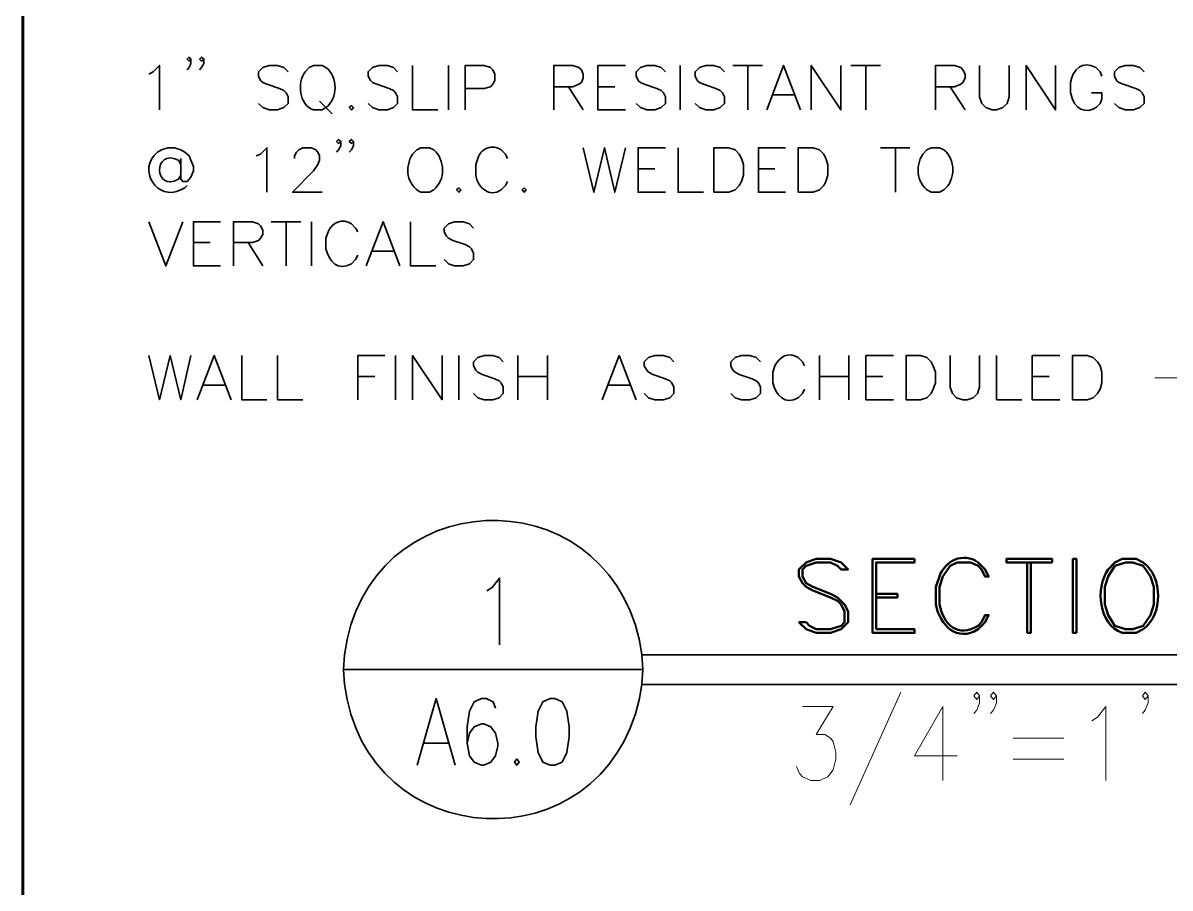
# Model space of a CAD drawing. Header units: inches. Extents: x 5 to 516, y -193 to 129.
# Drawn here: x 155.79 to 165.5, y -77.87 to -70.54 of the extents above; entities that cross this region are included whole.
import ezdxf

# ---------------------------------------------------------------- set-up
doc = ezdxf.new("R2010")
doc.units = ezdxf.units.IN
doc.header["$MEASUREMENT"] = 0
doc.layers.add('PDF3_Geometry', color=7, linetype='Continuous')

msp = doc.modelspace()

# ---------------------------------------------------------------- linework, layer by layer
at = {"layer": 'PDF3_Geometry', "lineweight": 60}
msp.add_lwpolyline([(290.7799874, -122.9609644), (290.7799874, -32.9700706), (155.7886422, -32.9700706), (155.7886422, -122.9609644)], dxfattribs=at)
at = {"layer": 'PDF3_Geometry', "lineweight": 35}
for points in [[(156.8552344, -70.9776334), (156.8918987, -70.9576347), (156.9452286, -70.9043048), (156.9452286, -71.2809473)], [(157.2118874, -70.8509766), (157.1952218, -70.8676422), (157.1785562, -70.8509766), (157.1952218, -70.834311), (157.2118874, -70.8509766), (157.2118874, -70.8876409), (157.1952218, -70.9209721), (157.1785562, -70.9409709)], [(157.3218793, -70.8509766), (157.3018805, -70.8676422), (157.2852149, -70.8509766), (157.3018805, -70.834311), (157.3218793, -70.8509766), (157.3218793, -70.8876409), (157.3018805, -70.9209721), (157.2852149, -70.9409709)], [(158.0351582, -70.9576355), (157.9984939, -70.9209712), (157.9451639, -70.9043056), (157.8751684, -70.9043056), (157.8218385, -70.9209712), (157.7851742, -70.9576355), (157.7851742, -70.9942998), (157.8018398, -71.0309641), (157.8218385, -71.0476297), (157.8551697, -71.0642953), (157.9618295, -71.1009597), (157.9984939, -71.1176253), (158.0184926, -71.137624), (158.0351582, -71.1709552), (158.0351582, -71.2276182), (157.9984939, -71.2609494), (157.9451639, -71.2809481), (157.8751684, -71.2809481), (157.8218385, -71.2609494), (157.7851742, -71.2276182)], [(158.3551425, -70.92097), (158.3218113, -70.9043044), (158.2484827, -70.9043044), (158.2118184, -70.92097), (158.1784872, -70.9576343)], [(158.9617752, -70.9576355), (158.928444, -70.9209712), (158.8751141, -70.9043056), (158.8017855, -70.9043056), (158.7484555, -70.9209712), (158.7117912, -70.9576355), (158.7117912, -70.9942998), (158.7317899, -71.0309641), (158.7484555, -71.0476297), (158.7851199, -71.0642953), (158.8917797, -71.1009597), (158.928444, -71.1176253), (158.9451096, -71.137624), (158.9617752, -71.1709552), (158.9617752, -71.2276182), (158.928444, -71.2609494), (158.8751141, -71.2809481), (158.8017855, -71.2809481), (158.7484555, -71.2609494), (158.7117912, -71.2276182)], [(159.0884354, -70.9043044), (159.0884354, -71.2809469), (159.301755, -71.2809469)], [(159.3917471, -70.9043044), (159.3917471, -71.2809469)], [(159.535062, -71.2809485), (159.535062, -70.904306), (159.6950518, -70.904306), (159.7483817, -70.9209716), (159.7683804, -70.9409703), (159.785046, -70.9776346), (159.785046, -71.0309645), (159.7683804, -71.0642957), (159.7483817, -71.0842945), (159.6950518, -71.1009601), (159.535062, -71.1009601)], [(160.2850139, -71.2809485), (160.2850139, -70.904306), (160.4450037, -70.904306), (160.4983336, -70.9209716), (160.5183323, -70.9409703), (160.5349979, -70.9776346), (160.5349979, -71.0109658), (160.5183323, -71.0476301), (160.4983336, -71.0642957), (160.4450037, -71.0842945), (160.2850139, -71.0842945)], [(160.8916536, -71.2809485), (160.6583353, -71.2809485), (160.6583353, -70.904306), (160.8916536, -70.904306)], [(161.2316221, -70.9576355), (161.1949578, -70.9209712), (161.1416278, -70.9043056), (161.0716323, -70.9043056), (161.0183024, -70.9209712), (160.9816381, -70.9576355), (160.9816381, -70.9942998), (160.9983037, -71.0309641), (161.0183024, -71.0476297), (161.0516336, -71.0642953), (161.1582934, -71.1009597), (161.1949578, -71.1176253), (161.2149565, -71.137624), (161.2316221, -71.1709552), (161.2316221, -71.2276182), (161.1949578, -71.2609494), (161.1416278, -71.2809481), (161.0716323, -71.2809481), (161.0183024, -71.2609494), (160.9816381, -71.2276182)], [(161.3549459, -70.9043044), (161.3549459, -71.2809469)], [(161.73159, -70.9576355), (161.6949257, -70.9209712), (161.6415958, -70.9043056), (161.5716003, -70.9043056), (161.5182704, -70.9209712), (161.481606, -70.9576355), (161.481606, -70.9942998), (161.4982716, -71.0309641), (161.5182704, -71.0476297), (161.5516016, -71.0642953), (161.6582614, -71.1009597), (161.6949257, -71.1176253), (161.7149244, -71.137624), (161.73159, -71.1709552), (161.73159, -71.2276182), (161.6949257, -71.2609494), (161.6415958, -71.2809481), (161.5716003, -71.2809481), (161.5182704, -71.2609494), (161.481606, -71.2276182)], [(161.8015861, -70.9043044), (162.05157, -70.9043044)], [(161.9282462, -70.9043044), (161.9282462, -71.2809469)], [(162.088243, -71.2809485), (162.2315672, -70.904306), (162.3748913, -71.2809485)], [(162.4648872, -71.2809485), (162.4648872, -70.904306), (162.7148712, -71.2809485), (162.7148712, -70.904306)], [(162.801522, -70.9043044), (163.0515059, -70.9043044)], [(162.9281821, -70.9043044), (162.9281821, -71.2809469)], [(163.5181508, -71.2809485), (163.5181508, -70.904306), (163.6781406, -70.904306), (163.7314705, -70.9209716), (163.7481361, -70.9409703), (163.7681348, -70.9776346), (163.7681348, -71.0109658), (163.7481361, -71.0476301), (163.7314705, -71.0642957), (163.6781406, -71.0842945), (163.5181508, -71.0842945)], [(163.8914586, -70.9043044), (163.8914586, -71.1709539), (163.9114573, -71.227617), (163.9447885, -71.2609482), (163.9981184, -71.2809469), (164.0347827, -71.2809469), (164.0881127, -71.2609482), (164.124777, -71.227617), (164.1414426, -71.1709539), (164.1414426, -70.9043044)], [(164.2847575, -71.2809485), (164.2847575, -70.904306), (164.5347415, -71.2809485), (164.5347415, -70.904306)], [(164.9280539, -70.9942983), (164.9113883, -70.957634), (164.874724, -70.9209697)], [(165.2846934, -70.9576355), (165.2480291, -70.9209712), (165.1946991, -70.9043056), (165.1247036, -70.9043056), (165.0713737, -70.9209712), (165.0347094, -70.9576355), (165.0347094, -70.9942998), (165.051375, -71.0309641), (165.0713737, -71.0476297), (165.108038, -71.0642953), (165.2146979, -71.1009597), (165.2480291, -71.1176253), (165.2680278, -71.137624), (165.2846934, -71.1709552), (165.2846934, -71.2276182), (165.2480291, -71.2609494), (165.1946991, -71.2809481), (165.1247036, -71.2809481), (165.0713737, -71.2609494), (165.0347094, -71.2276182)], [(160.4083513, -71.0842923), (160.5350098, -71.2809464)], [(160.6583353, -71.0842923), (160.8016594, -71.0842923)], [(163.6414746, -71.0842923), (163.7681332, -71.2809464)], [(164.6614043, -71.0476282), (164.6614043, -71.1376225), (164.6780699, -71.1909524)], [(158.3018105, -71.2076195), (158.4084703, -71.3142793)], [(162.1415708, -71.1542883), (162.3215592, -71.1542883)], [(164.9113883, -71.2276167), (164.9280539, -71.1909524), (164.9280539, -71.1376225), (164.8380597, -71.1376225)], [(158.2484827, -71.2809469), (158.3218113, -71.2809469), (158.3551425, -71.2609482)], [(157.125223, -71.6909225), (157.125223, -71.8675778), (157.1418886, -71.8875766), (157.1785529, -71.8875766), (157.2118841, -71.8509122), (157.2318829, -71.7975823), (157.2318829, -71.760918), (157.2118841, -71.7075881), (157.1952185, -71.6709238), (157.1585542, -71.6375926), (157.125223, -71.6175939), (157.0718931, -71.6009283), (157.0152301, -71.6009283), (156.9619002, -71.6175939), (156.928569, -71.6375926)], [(157.7651831, -71.6709246), (157.8018474, -71.654259), (157.8551773, -71.6009291), (157.8551773, -71.9775716)], [(158.0884995, -71.6909225), (158.0884995, -71.6709238), (158.1051651, -71.6375926), (158.1251638, -71.6175939), (158.158495, -71.6009283), (158.2318236, -71.6009283), (158.2684879, -71.6175939), (158.2851535, -71.6375926), (158.3018191, -71.6709238), (158.3018191, -71.7075881), (158.2851535, -71.7442524), (158.2484892, -71.7975823), (158.0718339, -71.9775708), (158.3218179, -71.9775708)], [(158.4817984, -71.5475974), (158.4617997, -71.564263), (158.4451341, -71.5475974), (158.4617997, -71.5309318), (158.4817984, -71.5475974), (158.4817984, -71.5842617), (158.4617997, -71.6175929), (158.4451341, -71.6375916)], [(158.5884674, -71.5475974), (158.5718018, -71.564263), (158.5518031, -71.5475974), (158.5718018, -71.5309318), (158.5884674, -71.5475974), (158.5884674, -71.5842617), (158.5718018, -71.6175929), (158.5518031, -71.6375916)], [(159.2684244, -71.6175941), (159.2317601, -71.6009285), (159.1584314, -71.6009285), (159.1251002, -71.6175941), (159.0884359, -71.6542585)], [(160.5349979, -71.6009285), (160.6249921, -71.9775711), (160.7149864, -71.6009285), (160.8016475, -71.9775711), (160.8916417, -71.6009285)], [(161.2316248, -71.9775693), (160.9983064, -71.9775693), (160.9983064, -71.6009268), (161.2316248, -71.6009268)], [(161.3382911, -71.6009285), (161.3382911, -71.9775711), (161.5516108, -71.9775711)], [(162.2482322, -71.9775693), (162.018247, -71.9775693), (162.018247, -71.6009268), (162.2482322, -71.6009268)], [(163.0515059, -71.6009285), (163.3014899, -71.6009285)], [(163.1781661, -71.6009285), (163.1781661, -71.9775711)], [(163.5881377, -71.6175941), (163.5514733, -71.6009285), (163.4814778, -71.6009285), (163.4448135, -71.6175941), (163.4114823, -71.6542585)], [(157.125223, -71.7442503), (157.1052243, -71.7075859)], [(160.9983064, -71.7809165), (161.1416306, -71.7809165)], [(162.018247, -71.7809165), (162.158238, -71.7809165)], [(157.1052243, -71.8675757), (157.125223, -71.8342445)], [(159.8383851, -71.9575721), (159.8750494, -71.9209078), (159.891715, -71.8875766)], [(157.125223, -71.9575721), (157.1585542, -71.9409065), (157.1785529, -71.9209078)], [(159.1584314, -71.9775711), (159.2317601, -71.9775711), (159.2684244, -71.9575723)], [(163.4814778, -71.9775711), (163.5514733, -71.9775711), (163.5881377, -71.9575723)], [(156.8552344, -72.2275533), (156.9985585, -72.6008627), (157.1418827, -72.2275533)], [(157.4618638, -72.6008644), (157.2318785, -72.6008644), (157.2318785, -72.227555), (157.4618638, -72.227555)], [(157.5718632, -72.6008644), (157.5718632, -72.227555), (157.731853, -72.227555), (157.7851829, -72.2442206), (157.8018485, -72.2608862), (157.8218472, -72.2975506), (157.8218472, -72.3342149), (157.8018485, -72.3675461), (157.7851829, -72.3875448), (157.731853, -72.4042104), (157.5718632, -72.4042104)], [(157.8918433, -72.2275533), (158.1418272, -72.2275533)], [(158.0185034, -72.2275533), (158.0185034, -72.6008627)], [(158.2318144, -72.2275533), (158.2318144, -72.6008627)], [(158.6251269, -72.3142143), (158.6051281, -72.2808831), (158.5717969, -72.2442187)], [(158.6951229, -72.6008644), (158.8384471, -72.227555), (158.9817712, -72.6008644)], [(159.0717671, -72.2275533), (159.0717671, -72.6008627), (159.2850867, -72.6008627)], [(159.6050581, -72.2808844), (159.5717269, -72.2442201), (159.518397, -72.2275545), (159.4450683, -72.2275545), (159.3917384, -72.2442201), (159.3550741, -72.2808844), (159.3550741, -72.3142156), (159.3750728, -72.3508799), (159.3917384, -72.3675455), (159.4284027, -72.3875442), (159.5350626, -72.4208754), (159.5717269, -72.4408742), (159.5883925, -72.4575398), (159.6050581, -72.4942041), (159.6050581, -72.547534), (159.5717269, -72.5841983), (159.518397, -72.6008639), (159.4450683, -72.6008639), (159.3917384, -72.5841983), (159.3550741, -72.547534)], [(158.3751429, -72.3142143), (158.3551442, -72.3675442), (158.3551442, -72.4575384)], [(157.2318785, -72.4042082), (157.3752027, -72.4042082)], [(157.695187, -72.4042082), (157.8218456, -72.6008623)], [(158.7484507, -72.4775372), (158.9284391, -72.4775372)], [(158.5717969, -72.5841969), (158.6051281, -72.5475326), (158.6251269, -72.5108683)], [(156.8552344, -73.3608153), (156.9452286, -73.7341247), (157.0352228, -73.3608153), (157.1252171, -73.7341247), (157.2118782, -73.3608153)], [(157.2652151, -73.7341231), (157.4085393, -73.3608137), (157.5518634, -73.7341231)], [(157.6418593, -73.3608153), (157.6418593, -73.7341247), (157.8551789, -73.7341247)], [(157.945171, -73.3608153), (157.945171, -73.7341247), (158.1584907, -73.7341247)], [(158.6251269, -73.7341231), (158.6251269, -73.3608137), (158.8551121, -73.3608137)], [(158.9451069, -73.3608153), (158.9451069, -73.7341247)], [(159.0884354, -73.7341231), (159.0884354, -73.3608137), (159.3384193, -73.7341231), (159.3384193, -73.3608137)], [(159.4817343, -73.3608153), (159.4817343, -73.7341247)], [(159.855042, -73.4141464), (159.8217108, -73.3774821), (159.7683809, -73.3608165), (159.6950523, -73.3608165), (159.6417224, -73.3774821), (159.6050581, -73.4141464), (159.6050581, -73.4474776), (159.6250568, -73.484142), (159.6417224, -73.5008076), (159.6783867, -73.5208063), (159.7850465, -73.5574706), (159.8217108, -73.5741362), (159.8383764, -73.5908018), (159.855042, -73.6274661), (159.855042, -73.680796), (159.8217108, -73.7174603), (159.7683809, -73.7341259), (159.6950523, -73.7341259), (159.6417224, -73.7174603), (159.6050581, -73.680796)], [(159.9817022, -73.3608153), (159.9817022, -73.7341247)], [(160.2316862, -73.3608153), (160.2316862, -73.7341247)], [(160.6949947, -73.7341231), (160.8383188, -73.3608137), (160.981643, -73.7341231)], [(161.3016181, -73.4141464), (161.2682869, -73.3774821), (161.214957, -73.3608165), (161.1416284, -73.3608165), (161.0882985, -73.3774821), (161.0516342, -73.4141464), (161.0516342, -73.4474776), (161.0716329, -73.484142), (161.0882985, -73.5008076), (161.1249628, -73.5208063), (161.2316226, -73.5574706), (161.2682869, -73.5741362), (161.2849525, -73.5908018), (161.3016181, -73.6274661), (161.3016181, -73.680796), (161.2682869, -73.7174603), (161.214957, -73.7341259), (161.1416284, -73.7341259), (161.0882985, -73.7174603), (161.0516342, -73.680796)], [(162.0349017, -73.4141464), (161.9982374, -73.3774821), (161.9449075, -73.3608165), (161.874912, -73.3608165), (161.8215821, -73.3774821), (161.7849178, -73.4141464), (161.7849178, -73.4474776), (161.8015834, -73.484142), (161.8215821, -73.5008076), (161.8549133, -73.5208063), (161.9649062, -73.5574706), (161.9982374, -73.5741362), (162.0182361, -73.5908018), (162.0349017, -73.6274661), (162.0349017, -73.680796), (161.9982374, -73.7174603), (161.9449075, -73.7341259), (161.874912, -73.7341259), (161.8215821, -73.7174603), (161.7849178, -73.680796)], [(162.1582391, -73.4474763), (162.1415735, -73.5008062), (162.1415735, -73.5908004)], [(162.4082231, -73.4474763), (162.3915575, -73.4141451), (162.3548932, -73.3774808)], [(162.5348697, -73.3608153), (162.5348697, -73.7341247)], [(162.7848537, -73.3608153), (162.7848537, -73.7341247)], [(163.1615005, -73.7341231), (162.9281821, -73.7341231), (162.9281821, -73.3608137), (163.1615005, -73.3608137)], [(163.6414746, -73.3608153), (163.6414746, -73.6274649), (163.6614733, -73.6807948), (163.6948045, -73.7174591), (163.7481345, -73.7341247), (163.7847988, -73.7341247), (163.8381287, -73.7174591), (163.874793, -73.6807948), (163.8914586, -73.6274649), (163.8914586, -73.3608153)], [(164.0347735, -73.3608153), (164.0347735, -73.7341247), (164.2480932, -73.7341247)], [(164.5714172, -73.7341231), (164.3380988, -73.7341231), (164.3380988, -73.3608137), (164.5714172, -73.3608137)], [(158.6251269, -73.5374702), (158.768451, -73.5374702)], [(159.9817022, -73.5374702), (160.2316862, -73.5374702)], [(162.5348697, -73.5374702), (162.7848537, -73.5374702)], [(162.9281821, -73.5374702), (163.0715063, -73.5374702)], [(164.3380988, -73.5374702), (164.4814229, -73.5374702)], [(157.3218793, -73.6107993), (157.4985346, -73.6107993)], [(160.7483224, -73.6107993), (160.9283109, -73.6107993)], [(162.3548932, -73.717459), (162.3915575, -73.6807947), (162.4082231, -73.6441303)], [(159.7183863, -75.3506881), (159.7617169, -75.3240232), (159.8250461, -75.2440283), (159.8250461, -75.8073255)], [(161.0116373, -76.2639629), (161.031636, -76.1406375), (161.0383022, -76.0173121), (161.031636, -75.8939866), (161.0116373, -75.7706612)], [(158.5117975, -75.8939866), (158.5051314, -76.0173121), (158.5117975, -76.1406375)], [(161.031643, -75.8939849), (179.5504549, -75.8939849)], [(161.0383022, -76.0173121), (158.5051314, -76.0173121)], [(161.031643, -76.1439688), (179.5504549, -76.1439688)], [(159.1284312, -76.8272577), (159.2884209, -76.2639605), (159.4484107, -76.8272577)], [(159.7917187, -76.3439581), (159.77172, -76.2906281), (159.7117239, -76.2639632), (159.6717264, -76.2639632), (159.6117303, -76.2906281), (159.5717328, -76.370623), (159.5517341, -76.5039478), (159.5517341, -76.6406057), (159.5717328, -76.7472655), (159.6117303, -76.8005954), (159.6717264, -76.8272604), (159.6917251, -76.8272604), (159.7517213, -76.8005954), (159.7917187, -76.7472655), (159.8117175, -76.6672707), (159.8117175, -76.6406057), (159.7917187, -76.5572777), (159.7517213, -76.5039478), (159.6917251, -76.4772828), (159.6717264, -76.4772828), (159.6117303, -76.5039478), (159.5717328, -76.5572777), (159.5517341, -76.6406057)], [(159.1884181, -76.6406038), (159.3884053, -76.6406038)]]:
    msp.add_lwpolyline(points, dxfattribs=at)
for points in [[(158.5717991, -71.2442823), (158.5518004, -71.2609479), (158.5717991, -71.2809466), (158.5884647, -71.2609479)], [(161.6416028, -71.9775693), (161.6416028, -71.6009268), (161.7682614, -71.6009268), (161.8215913, -71.6175924), (161.8549225, -71.6542567), (161.8749212, -71.690921), (161.8915868, -71.7442509), (161.8915868, -71.8342452), (161.8749212, -71.8875751), (161.8549225, -71.9209063), (161.8215913, -71.9575706), (161.7682614, -71.9775693)], [(162.3548818, -71.9775693), (162.3548818, -71.6009268), (162.4815403, -71.6009268), (162.5348702, -71.6175924), (162.5715345, -71.6542567), (162.5882001, -71.690921), (162.6048657, -71.7442509), (162.6048657, -71.8342452), (162.5882001, -71.8875751), (162.5715345, -71.9209063), (162.5348702, -71.9575706), (162.4815403, -71.9775693)], [(159.4817343, -71.9409065), (159.4617355, -71.9575721), (159.4817343, -71.9775708), (159.4983999, -71.9575721)], [(160.03503, -71.9409065), (160.0183644, -71.9575721), (160.03503, -71.9775708), (160.0516956, -71.9575721)], [(163.2681669, -73.7341231), (163.2681669, -73.3608137), (163.3914923, -73.3608137), (163.4448222, -73.3774793), (163.4814865, -73.4141436), (163.4981521, -73.4474748), (163.5181508, -73.5008047), (163.5181508, -73.5907989), (163.4981521, -73.6441288), (163.4814865, -73.6807932), (163.4448222, -73.7174575), (163.3914923, -73.7341231)], [(164.6780699, -73.7341231), (164.6780699, -73.3608137), (164.8013954, -73.3608137), (164.8547253, -73.3774793), (164.8913896, -73.4141436), (164.9113883, -73.4474748), (164.9280539, -73.5008047), (164.9280539, -73.5907989), (164.9113883, -73.6441288), (164.8913896, -73.6807932), (164.8547253, -73.7174575), (164.8013954, -73.7341231)], [(160.2550272, -76.2639631), (160.191698, -76.290628), (160.1517005, -76.3706229), (160.1317018, -76.5039477), (160.1317018, -76.5872757), (160.1517005, -76.7206004), (160.191698, -76.8005953), (160.2550272, -76.8272603), (160.2950247, -76.8272603), (160.3550208, -76.8005953), (160.3950183, -76.7206004), (160.415017, -76.5872757), (160.415017, -76.5039477), (160.3950183, -76.3706229), (160.3550208, -76.290628), (160.2950247, -76.2639631)], [(159.9717067, -76.7739299), (159.9517079, -76.8005949), (159.9717067, -76.8272599), (159.9917054, -76.8005949)]]:
    msp.add_lwpolyline(points, close=True, dxfattribs=at)
msp.add_lwpolyline([(159.891715, -71.6909225), (159.8750494, -71.6542582), (159.8383851, -71.6175939, 0.508362924), (159.6417311, -71.6909225), (159.6250655, -71.7442524), (159.6250655, -71.8342467)], format="xyb", dxfattribs=at)
at = {"layer": 'PDF3_Geometry', "lineweight": 15}
for points in [[(170.3143731, -71.5109346), (167.4645558, -73.5474707), (165.3746899, -73.5474707)], [(163.2248347, -76.2106319), (162.7948622, -77.1639041)], [(163.8914586, -76.2406288), (163.8681268, -76.2706269), (163.8414618, -76.2406288), (163.8681268, -76.2106307), (163.8914586, -76.2406288), (163.8914586, -76.3006249), (163.8681268, -76.3606211), (163.8414618, -76.3906192)], [(164.0347735, -76.2406288), (164.0081086, -76.2706269), (163.9847767, -76.2406288), (164.0081086, -76.2106307), (164.0347735, -76.2406288), (164.0347735, -76.3006249), (164.0081086, -76.3606211), (163.9847767, -76.3906192)], [(165.31803, -76.2406288), (165.2946982, -76.2706269), (165.2713663, -76.2406288), (165.2946982, -76.2106307), (165.31803, -76.2406288), (165.31803, -76.3006249), (165.2946982, -76.3606211), (165.2713663, -76.3906192)], [(162.3915548, -76.3306261), (162.6515381, -76.3306261), (162.5082139, -76.5672776), (162.5815426, -76.5672776), (162.6282063, -76.5972757), (162.6515381, -76.6272738), (162.6748699, -76.717268), (162.6748699, -76.7772642), (162.6515381, -76.8672584), (162.6048744, -76.9272545), (162.5348789, -76.9572526), (162.4615503, -76.9572526), (162.3915548, -76.9272545), (162.3648898, -76.8972565), (162.341558, -76.8372603)], [(163.5814741, -76.9572526), (163.5814741, -76.3306261), (163.3414895, -76.7472661), (163.7014664, -76.7472661)], [(164.8413896, -76.4506169), (164.8913863, -76.4206189), (164.9613819, -76.3306246), (164.9613819, -76.9572511)], [(164.1747656, -76.597275), (164.6047381, -76.597275)], [(164.1747656, -76.7772629), (164.6047381, -76.7772629)]]:
    msp.add_lwpolyline(points, dxfattribs=at)
at = {"layer": 'PDF3_Geometry', "lineweight": 50}
for points in [[(162.3615545, -75.6173383), (162.4215507, -75.6773344), (162.5082118, -75.7073325), (162.6282041, -75.7073325), (162.7181983, -75.6773344), (162.7781945, -75.6173383), (162.7781945, -75.527344), (162.7481964, -75.4673479), (162.6882002, -75.4073517), (162.6282041, -75.3773536), (162.4782137, -75.3173575), (162.4215507, -75.2873594), (162.3915526, -75.2306964), (162.3915526, -75.1707002), (162.4215507, -75.1407021), (162.5082118, -75.1107041), (162.6282041, -75.1107041), (162.6882002, -75.1407021), (162.7181983, -75.1707002), (162.7781945, -75.1707002), (162.7181983, -75.1107041), (162.6282041, -75.080706), (162.5082118, -75.080706), (162.4215507, -75.1107041), (162.3615545, -75.1707002), (162.3615545, -75.2306964), (162.3915526, -75.2873594), (162.4215507, -75.3173575), (162.4782137, -75.3473556), (162.6282041, -75.4073517), (162.6882002, -75.4373498), (162.7181983, -75.4673479), (162.7481964, -75.527344), (162.7481964, -75.6173383), (162.7181983, -75.6473363), (162.6282041, -75.6773344), (162.5082118, -75.6773344), (162.4515487, -75.6473363), (162.4215507, -75.6173383)], [(164.5047434, -75.1107043), (164.1181015, -75.1107043), (164.1181015, -75.0807063), (164.5047434, -75.0807063)], [(164.7114044, -75.7073328), (164.7114044, -75.0807063), (164.6814063, -75.0807063), (164.6814063, -75.7073328)], [(165.1280465, -75.1107031), (165.0380523, -75.1407012), (164.9813893, -75.2306954), (164.9513912, -75.3173565), (164.9513912, -75.4673469), (164.9813893, -75.5573411), (165.0380523, -75.6473354), (165.1280465, -75.6773335), (165.1880427, -75.6773335), (165.2780369, -75.6473354), (165.3380331, -75.5573411), (165.3680311, -75.4673469), (165.3680311, -75.3173565), (165.3380331, -75.2306954), (165.2780369, -75.1407012), (165.1880427, -75.1107031)]]:
    msp.add_lwpolyline(points, close=True, dxfattribs=at)
for points in [[(163.3414901, -75.0807063), (162.9848463, -75.0807063), (162.9848463, -75.7073328)], [(163.3414922, -75.080705), (163.3414922, -75.1107031), (163.0148465, -75.1107031), (163.0148465, -75.6773335)], [(165.2780347, -75.1107043), (165.2180386, -75.0807063), (165.0980463, -75.0807063), (165.0380501, -75.1107043), (164.9813871, -75.1707005)], [(163.5514739, -75.4673454), (163.5514739, -75.317355), (163.581472, -75.2306939), (163.6414681, -75.1406997), (163.7014643, -75.1107016), (163.8181235, -75.1107016), (163.8781196, -75.1406997), (163.9081177, -75.1706978), (163.9381158, -75.2306939), (163.9681138, -75.2306939), (163.9381158, -75.1706978), (163.8781196, -75.1107016)], [(164.2947666, -75.1107031), (164.2947666, -75.7073315)], [(164.3247669, -75.1107031), (164.3247669, -75.7073315), (164.2947688, -75.7073315)], [(163.5514739, -75.2306939), (163.5214758, -75.317355), (163.5214758, -75.4673454)], [(163.0148465, -75.377352), (163.194835, -75.377352), (163.194835, -75.4073501), (163.0148465, -75.4073501)], [(163.8781196, -75.677332), (163.9381158, -75.6173358), (163.9681138, -75.5573397), (163.9381158, -75.5573397), (163.9081177, -75.6173358), (163.8781196, -75.6473339)], [(163.0148465, -75.6773341), (163.3414922, -75.6773341), (163.3414922, -75.7073322), (162.9848484, -75.7073322)], [(165.0980463, -75.7073328), (165.2180386, -75.7073328), (165.2780347, -75.6773347)]]:
    msp.add_lwpolyline(points, dxfattribs=at)
at = {"layer": 'PDF3_Geometry', "lineweight": 35}
for points in [[(158.3551425, -71.2609482), (158.4595247, -71.182731), (158.4551917, -71.0014093), (158.3551425, -70.92097)], [(164.874724, -70.9209697), (164.7647866, -70.8595847), (164.680292, -70.9360798), (164.6614043, -71.0476282)], [(158.1784872, -70.9576343), (158.1087139, -71.0551836), (158.1281015, -71.2352832), (158.2484827, -71.2809469)], [(164.6780699, -71.1909524), (164.7156231, -71.296279), (164.8393929, -71.3203885), (164.9113883, -71.2276167)], [(157.1052243, -71.7075859), (156.8879049, -71.5975374), (156.8973487, -71.9844015), (157.1052243, -71.8675757)], [(156.928569, -71.6375926), (156.7479694, -71.7852498), (156.9279023, -72.0576212), (157.125223, -71.9575721)], [(159.0884359, -71.6542585), (159.0182182, -71.7679734), (159.0402723, -71.9187415), (159.1584314, -71.9775711)], [(159.2684244, -71.9575723), (159.3691401, -71.8729111), (159.3653626, -71.7016999), (159.2684244, -71.6175941)], [(163.4114823, -71.6542585), (163.3404313, -71.7548076), (163.3626521, -71.9289075), (163.4814778, -71.9775711)], [(163.5881377, -71.9575723), (163.6926865, -71.8746888), (163.6882423, -71.6993111), (163.5881377, -71.6175941)], [(159.6250655, -71.8342467), (159.6397312, -71.9362401), (159.7391693, -72.030623), (159.8383851, -71.9575721)], [(158.5717969, -72.2442187), (158.4943019, -72.1952219), (158.4049743, -72.2317195), (158.3751429, -72.3142143)], [(158.3551442, -72.4575384), (158.3819202, -72.5651982), (158.45536, -72.6483039), (158.5717969, -72.5841969)], [(162.3548932, -73.3774808), (162.275176, -73.3245397), (162.1944034, -73.370259), (162.1582391, -73.4474763)], [(162.1415735, -73.5908004), (162.158628, -73.693405), (162.2504554, -73.7842325), (162.3548932, -73.717459)], [(161.0116373, -75.7706612), (160.687047, -74.3488635), (158.6953969, -74.4483016), (158.5117975, -75.8939866)], [(158.5117975, -76.1406375), (158.6905638, -77.5877669), (160.6922689, -77.687705), (161.0116373, -76.2639629)]]:
    msp.add_open_spline(points, degree=3, dxfattribs=at)
at = {"layer": 'PDF3_Geometry', "lineweight": 50}
for points in [[(163.8781196, -75.1107016), (163.7529054, -75.021374), (163.5971932, -75.0962581), (163.5514739, -75.2306939)], [(164.9813871, -75.1707005), (164.8693387, -75.3294125), (164.8991701, -75.6338375), (165.0980463, -75.7073328)], [(165.2780347, -75.6773347), (165.4459129, -75.5458431), (165.4465795, -75.2420848), (165.2780347, -75.1107043)], [(163.5214758, -75.4673454), (163.5538626, -75.6423898), (163.7014643, -75.7901025), (163.8781196, -75.677332)], [(163.5514739, -75.4673454), (163.5869716, -75.6425009), (163.7083527, -75.750605), (163.8781196, -75.6473339)]]:
    msp.add_open_spline(points, degree=3, dxfattribs=at)

doc.saveas('drawing.dxf')
